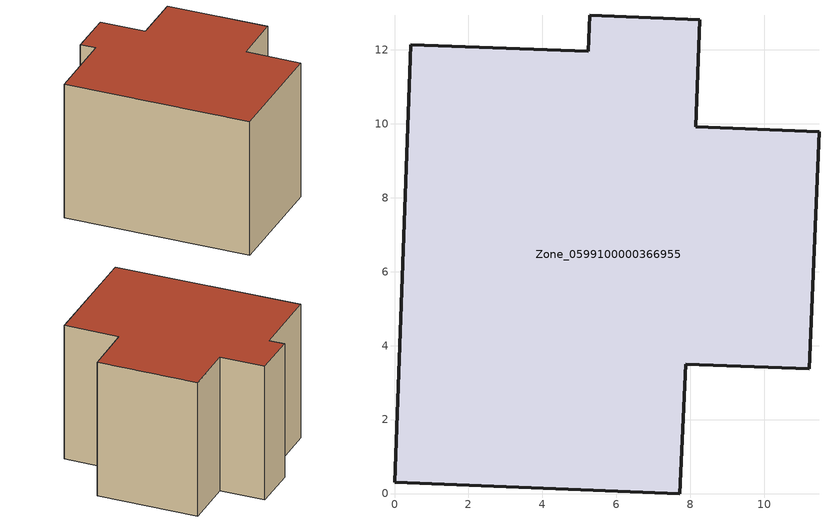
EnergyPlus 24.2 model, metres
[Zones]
Zone_0599100000366955
 floor ground (C_G): 0,0.31 0.44,12.13 5.25,11.96 5.28,12.93 8.26,12.81 8.15,9.92 11.48,9.78 11.21,3.38 7.88,3.49 7.72,0 z0
 wall outside (C_F): 0.44,12.13 0,0.31 7.72,0 7.88,3.49 11.21,3.38 11.48,9.78 8.15,9.92 8.26,12.81 5.28,12.93 5.25,11.96 0.44,12.13 z0:8.97
 roof outside (C_R): 5.25,11.96 0.44,12.13 0,0.31 7.72,0 7.88,3.49 11.21,3.38 11.48,9.78 8.15,9.92 8.26,12.81 5.28,12.93 z8.97
[BUILDING]
Pand.0599100000366955: North Axis=0; Terrain=City; Loads Convergence Tolerance Value=0.04; Temperature Convergence Tolerance Value=0.4; Solar Distribution=FullExterior; Maximum Number of Warmup Days=25; Minimum Number of Warmup Days=1
[Site:Location]
Rotterdam.The.Hague.AP_ZH_NLD Design_Conditions: Latitude=51.96; Longitude=4.45; Time Zone=1; Elevation=-4.5
[SITE:GROUNDTEMPERATURE:BUILDINGSURFACE]
18, 18, 18, 18, 18, 18, 18, 18, 18, 18, 18, 18
[MATERIAL] Thermal Absorptance=0.9; Solar Absorptance=0.7; Visible Absorptance=0.7
Name | Roughness | Thickness | Conductivity | Density | Specific Heat
G.TC.1992-2005 | MediumSmooth | 0.15 | 0.06 | 540 | 1210
F.TC.1992-2005 | Rough | 0.3 | 0.12 | 1920 | 840
R.TC.1992-2005 | MediumRough | 0.2 | 0.08 | 1500 | 1000
[CONSTRUCTION]
C_G: G.TC.1992-2005
C_F: F.TC.1992-2005
C_R: R.TC.1992-2005
[ZONE]
Zone_0599100000366955: Type=1; Multiplier=1; Ceiling Height=Autocalculate; Volume=Autocalculate; Floor Area=autocalculate; Part of Total Floor Area=Yes
[ZONEINFILTRATION:DESIGNFLOWRATE]
Infil_Zone_0599100000366955: Zone or ZoneList or Space or SpaceList=Zone_0599100000366955; Schedule=AlwaysOn; Design Flow Rate Calculation Method=Flow/Area; Flow Rate per Floor Area=0.0015; Constant Term Coefficient=1; Temperature Term Coefficient=0; Velocity Term Coefficient=0; Velocity Squared Term Coefficient=0
[HVACTEMPLATE:ZONE:IDEALLOADSAIRSYSTEM]
Zone_0599100000366955: Maximum Heating Supply Air Temperature=50; Minimum Cooling Supply Air Temperature=13; Maximum Heating Supply Air Humidity Ratio=0.0156; Minimum Cooling Supply Air Humidity Ratio=0.0077; Heating Limit=NoLimit; Cooling Limit=NoLimit; Dehumidification Control Type=ConstantSensibleHeatRatio; Cooling Sensible Heat Ratio=0.7; Dehumidification Setpoint=60; Humidification Control Type=None; Humidification Setpoint=30; Outdoor Air Method=None; Outdoor Air Flow Rate per Person=0.00944; Outdoor Air Flow Rate per Zone Floor Area=0; Outdoor Air Flow Rate per Zone=0; Demand Controlled Ventilation Type=None; Outdoor Air Economizer Type=NoEconomizer; Heat Recovery Type=None; Sensible Heat Recovery Effectiveness=0.7; Latent Heat Recovery Effectiveness=0.65
[ZONECONTROL:THERMOSTAT]
ThermostatControl_Zone_0599100000366955: Zone or ZoneList=Zone_0599100000366955; Control Type Schedule=DualSetpointControlType; Control 1=Thermostat_Zone_0599100000366955; Temperature Difference Between Cutout And Setpoint=0
[THERMOSTATSETPOINT:DUALSETPOINT]
Thermostat_Zone_0599100000366955: Heating Setpoint Temperature Schedule=HeatingSetpoint_Zone_0599100000366955; Cooling Setpoint Temperature Schedule=CoolingSetpoint_Zone_0599100000366955
[SCHEDULE:COMPACT]
HeatingSetpoint_Zone_0599100000366955: Through: 12/31, For: AllDays, Until: 24:00, 21
CoolingSetpoint_Zone_0599100000366955: Through: 12/31, For: AllDays, Until: 24:00, 24
DualSetpointControlType: Through: 12/31, For: AllDays, Until: 24:00, 4
AlwaysOn: Through: 12/31, For: AllDays, Until: 24:00, 1
